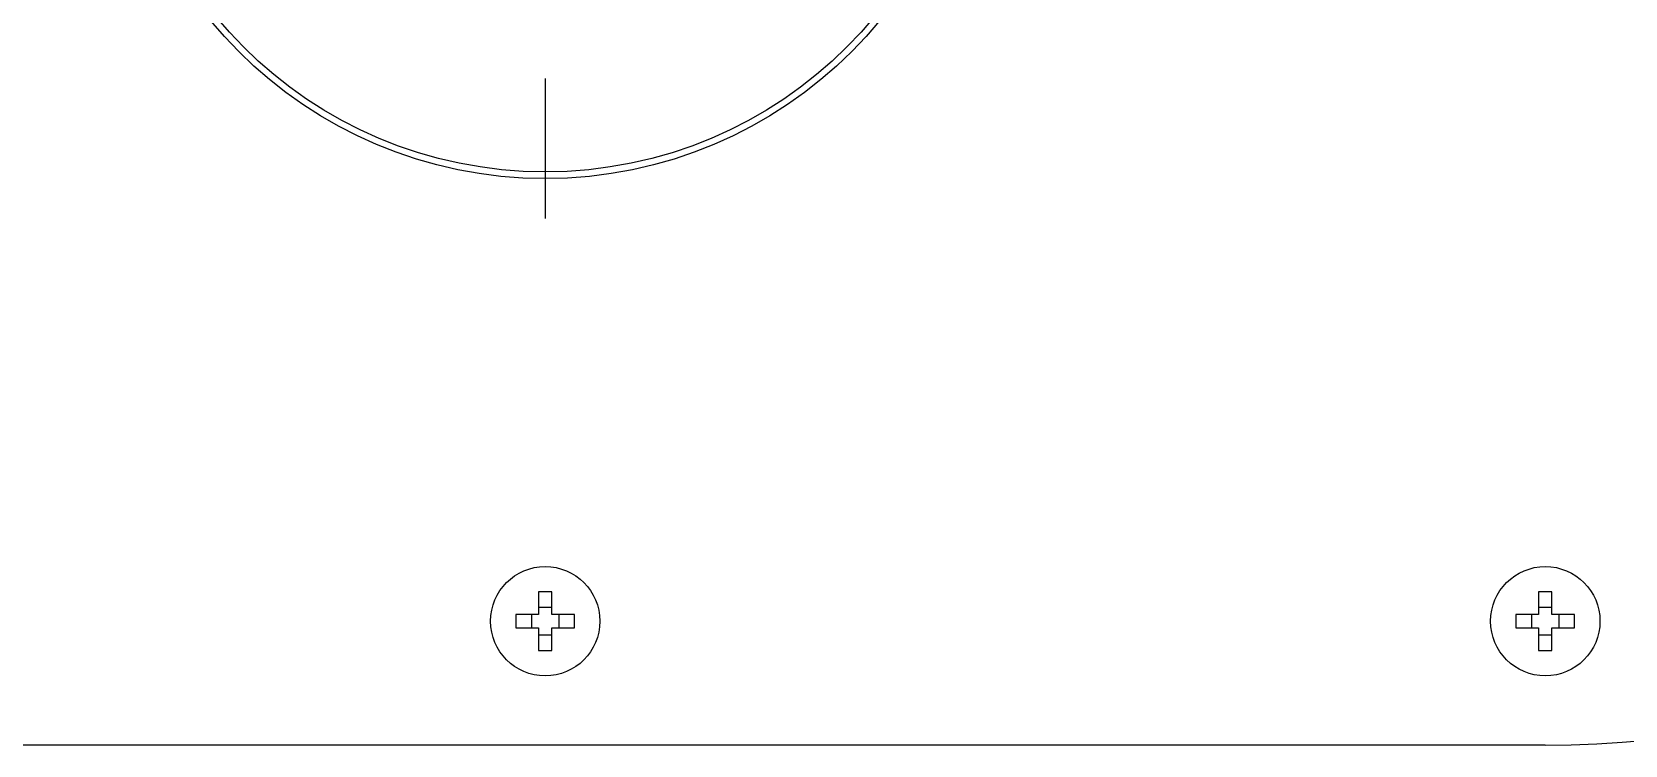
# Model space of a CAD drawing. Header units: millimetres. Extents: x -60 to 7633, y -2614 to 2146.
# Drawn here: x 3516.3 to 3635.8, y -2421.5 to -2368 of the extents above; entities that cross this region are included whole.
import ezdxf
from ezdxf.lldxf.tags import DXFTag

# ---------------------------------------------------------------- set-up
doc = ezdxf.new("R2010")
doc.units = ezdxf.units.MM
doc.layers.get('0').update_dxf_attribs({"color": 250})
tags = doc.linetypes.add('CENTER2', pattern=[28.575, 19.05, -3.175, 3.175, -3.175]).pattern_tags.tags
tags[10:11] = [DXFTag(74, 4), DXFTag(75, 0), DXFTag(340, '0'), DXFTag(46, 0.0), DXFTag(50, 0.0), DXFTag(44, 0.0), DXFTag(45, 0.0)]
tags[8:9] = [DXFTag(74, 4), DXFTag(75, 0), DXFTag(340, '0'), DXFTag(46, 0.0), DXFTag(50, 0.0), DXFTag(44, 0.0), DXFTag(45, 0.0)]
tags[6:7] = [DXFTag(74, 4), DXFTag(75, 0), DXFTag(340, '0'), DXFTag(46, 0.0), DXFTag(50, 0.0), DXFTag(44, 0.0), DXFTag(45, 0.0)]
tags[4:5] = [DXFTag(74, 4), DXFTag(75, 0), DXFTag(340, '0'), DXFTag(46, 0.0), DXFTag(50, 0.0), DXFTag(44, 0.0), DXFTag(45, 0.0)]

msp = doc.modelspace()

# ---------------------------------------------------------------- linework, layer by layer
at = {"linetype": 'CENTER2'}
msp.add_line((3554.77, -2371.47), (3554.77, -2381.97), dxfattribs=at)
at = {"linetype": 'Continuous'}
for p, q in [((3554.27, -2409.97), (3554.27, -2411.67)), ((3555.27, -2409.97), (3554.27, -2409.97)), ((3555.27, -2411.67), (3555.27, -2409.97)), ((3629.27, -2409.97), (3629.27, -2411.67)), ((3630.27, -2409.97), (3629.27, -2409.97)), ((3630.27, -2411.67), (3630.27, -2409.97)), ((3555.27, -2411.13), (3554.27, -2411.13)), ((3630.27, -2411.13), (3629.27, -2411.13)), ((3552.57, -2411.67), (3552.57, -2412.67)), ((3554.27, -2411.67), (3552.57, -2411.67)), ((3553.74, -2411.67), (3553.74, -2412.67)), ((3556.97, -2411.67), (3555.27, -2411.67)), ((3555.81, -2412.67), (3555.81, -2411.67)), ((3556.97, -2412.67), (3556.97, -2411.67)), ((3627.57, -2411.67), (3627.57, -2412.67)), ((3629.27, -2411.67), (3627.57, -2411.67)), ((3628.74, -2411.67), (3628.74, -2412.67)), ((3631.97, -2411.67), (3630.27, -2411.67)), ((3630.81, -2412.67), (3630.81, -2411.67)), ((3631.97, -2412.67), (3631.97, -2411.67)), ((3552.57, -2412.67), (3554.27, -2412.67)), ((3554.27, -2412.67), (3554.27, -2414.37)), ((3554.27, -2413.2), (3555.27, -2413.2)), ((3555.27, -2412.67), (3556.97, -2412.67)), ((3555.27, -2414.37), (3555.27, -2412.67)), ((3627.57, -2412.67), (3629.27, -2412.67)), ((3629.27, -2412.67), (3629.27, -2414.37)), ((3629.27, -2413.2), (3630.27, -2413.2)), ((3630.27, -2412.67), (3631.97, -2412.67)), ((3630.27, -2414.37), (3630.27, -2412.67)), ((3554.27, -2414.37), (3555.27, -2414.37)), ((3629.27, -2414.37), (3630.27, -2414.37)), ((3629.77, -2421.47), (3479.77, -2421.47))]:
    msp.add_line(p, q, dxfattribs=at)
for centre, radius in [((3554.77, -2346.47), 32.5), ((3554.77, -2346.47), 32), ((3554.77, -2412.17), 4.1), ((3629.77, -2412.17), 4.1)]:
    msp.add_circle(centre, radius, dxfattribs=at)
msp.add_arc((3629.77, -2346.47), 75, 270, 90, dxfattribs=at)

doc.saveas('drawing.dxf')
